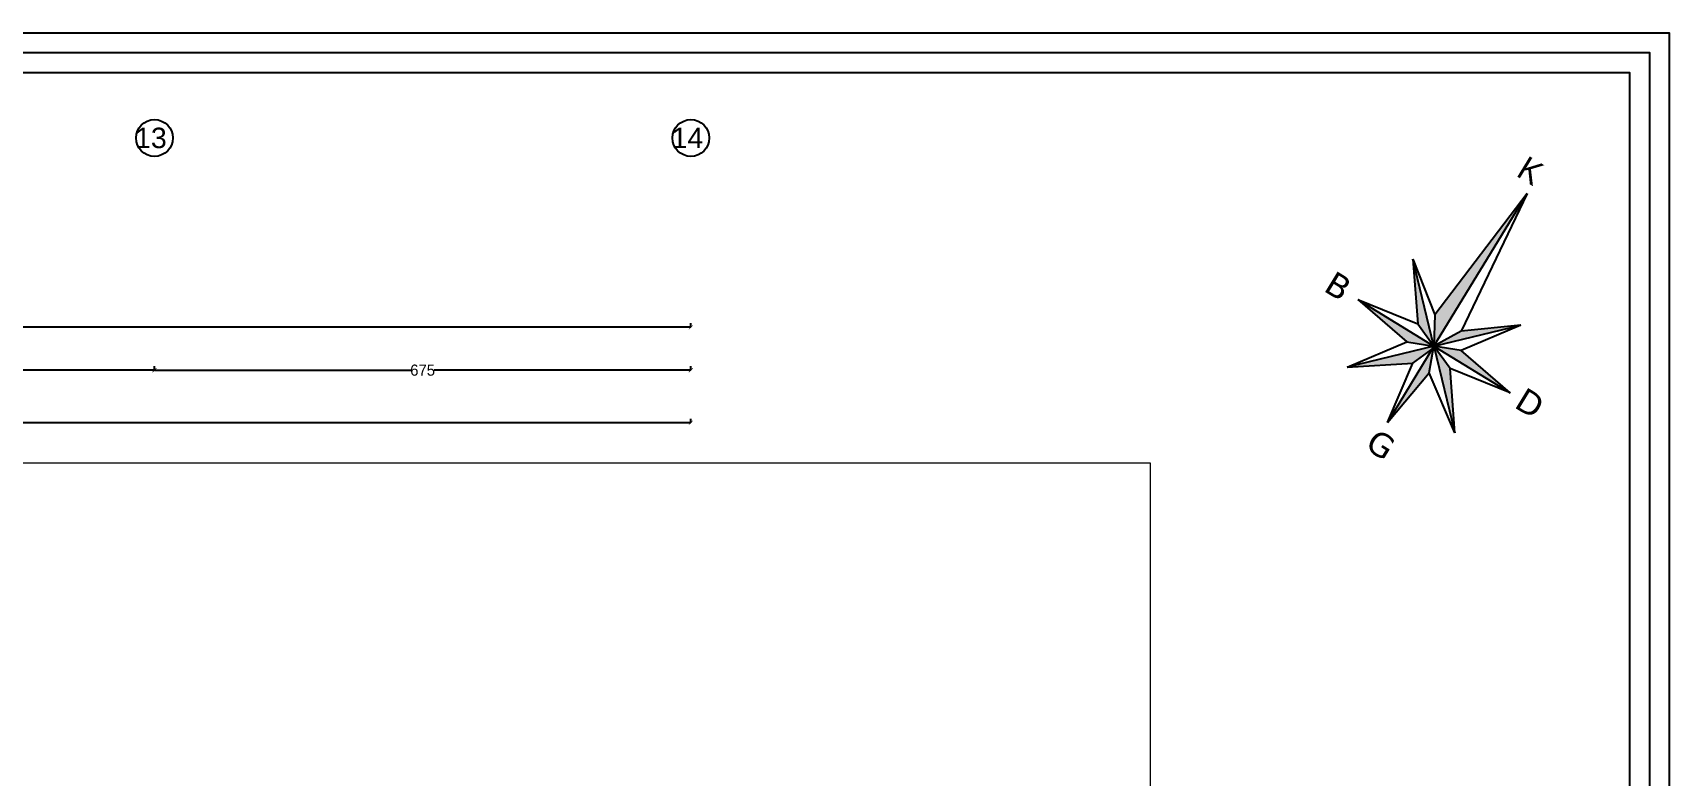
# Model space of a CAD drawing. Header units: millimetres. Extents: x 11848 to 21447, y 11375 to 20030.
# Drawn here: x 18167 to 20226, y 19095 to 20030 of the extents above; entities that cross this region are included whole.
import ezdxf

# ---------------------------------------------------------------- set-up
doc = ezdxf.new("R2010")
doc.units = ezdxf.units.MM
for name, color, linetype in [('CZM YAZI', 40, 'Continuous'), ('CZM ÖLÇÜ', 142, 'Continuous'), ('TARAMA', 9, 'Continuous'), ('WALL', 1, 'Continuous'), ('YAZI', 4, 'Continuous')]:
    doc.layers.add(name, color=color, linetype=linetype)
doc.layers.add('KAPI-PENCERE', color=140, linetype='Continuous', lineweight=18)
doc.styles.add('dış ölçü', font='BASKVILL.TTF')
doc.styles.get("Standard").update_dxf_attribs({"font": 'arial.ttf'})
doc.dimstyles.new('dış ölçü', dxfattribs={"dimtxt": 14, "dimasz": 5, "dimexe": 5, "dimexo": 5, "dimgap": 0.09, "dimtad": 0, "dimdec": 0, "dimzin": 0, "dimdsep": 46, "dimtxsty": 'dış ölçü', "dimblk": 'ARCHTICK', "dimcen": 0, "dimadec": 0, "dimazin": 0, "dimtfac": 1, "dimtdec": 0, "dimtix": 1, "dimtofl": 0, "dimtmove": 0, "dimatfit": 3, "dimldrblk": 'ARCHTICK', "dimfxl": 5, "dimfxlon": 1, "dimtolj": 1, "dimtzin": 0, "dimarcsym": 0})

# ---------------------------------------------------------------- blocks, each defined once
blk = doc.blocks.new('DSFSFSFFSF')
at = {"layer": 'YAZI'}
for points in [[(70404.7, 82998.6), (77154.7, 82998.6), (77154.7, 78498.6), (70404.7, 78498.6)], [(70429.7, 82973.6), (77129.7, 82973.6), (77129.7, 78523.6), (70429.7, 78523.6)], [(70454.7, 82948.6), (77104.7, 82948.6), (77104.7, 78548.6), (70454.7, 78548.6)]]:
    blk.add_lwpolyline(points, close=True, dxfattribs=at)
blk = doc.blocks.new('_ArchTick')
at = {"color": 0, "linetype": 'ByBlock', "const_width": 0.15}
blk.add_lwpolyline([(-0.5, -0.5), (0.5, 0.5)], dxfattribs=at)
blk = doc.blocks.new('*D382')
at = {"layer": 'CZM ÖLÇÜ', "color": 0, "lineweight": -2, "transparency": 16777216}
for p, q in [((17650.2, 19605.4), (17650.2, 19610.4)), ((18320.2, 19605.4), (18320.2, 19610.4)), ((17650.2, 19605.4), (17970.4, 19605.4)), ((18320.2, 19605.4), (18000, 19605.4))]:
    blk.add_line(p, q, dxfattribs=at)
at = {"layer": 'Defpoints', "color": 0, "transparency": 16777216}
for p in [(17650.2, 19605.4), (18320.2, 19605.4), (18320.2, 19605.4)]:
    blk.add_point(p, dxfattribs=at)
at = {"layer": 'CZM ÖLÇÜ', "color": 0, "lineweight": -2, "transparency": 16777216, "xscale": 5, "yscale": 5, "zscale": 5, "rotation": 180}
blk.add_blockref('_ArchTick', (17650.2, 19605.4), dxfattribs=at)
at = {"layer": 'CZM ÖLÇÜ', "color": 0, "lineweight": -2, "transparency": 16777216, "xscale": 5, "yscale": 5, "zscale": 5}
blk.add_blockref('_ArchTick', (18320.2, 19605.4), dxfattribs=at)
at = {"layer": 'CZM ÖLÇÜ', "color": 0, "transparency": 16777216, "insert": (17985.2, 19605.4), "char_height": 14, "attachment_point": 5, "style": 'dış ölçü'}
blk.add_mtext('\\A1;670', dxfattribs=at)
blk = doc.blocks.new('*D383')
at = {"layer": 'CZM ÖLÇÜ', "color": 0, "lineweight": -2, "transparency": 16777216}
for p, q in [((18320.2, 19605.4), (18320.2, 19610.4)), ((18995.2, 19605.4), (18995.2, 19610.4)), ((18320.2, 19605.4), (18643.1, 19605.4)), ((18995.2, 19605.4), (18672.4, 19605.4))]:
    blk.add_line(p, q, dxfattribs=at)
at = {"layer": 'Defpoints', "color": 0, "transparency": 16777216}
for p in [(18320.2, 19605.4), (18995.2, 19605.4), (18995.2, 19605.4)]:
    blk.add_point(p, dxfattribs=at)
at = {"layer": 'CZM ÖLÇÜ', "color": 0, "lineweight": -2, "transparency": 16777216, "xscale": 5, "yscale": 5, "zscale": 5, "rotation": 180}
blk.add_blockref('_ArchTick', (18320.2, 19605.4), dxfattribs=at)
at = {"layer": 'CZM ÖLÇÜ', "color": 0, "lineweight": -2, "transparency": 16777216, "xscale": 5, "yscale": 5, "zscale": 5}
blk.add_blockref('_ArchTick', (18995.2, 19605.4), dxfattribs=at)
at = {"layer": 'CZM ÖLÇÜ', "color": 0, "transparency": 16777216, "insert": (18657.7, 19605.4), "char_height": 14, "attachment_point": 5, "style": 'dış ölçü'}
blk.add_mtext('\\A1;675', dxfattribs=at)
blk = doc.blocks.new('*D387')
at = {"layer": 'CZM ÖLÇÜ', "color": 0, "lineweight": -2, "transparency": 16777216}
for p, q in [((14770.2, 19659.4), (14770.2, 19664.4)), ((14770.2, 19659.4), (16862.8, 19659.4)), ((18995.2, 19659.4), (16902.6, 19659.4)), ((18995.2, 19659.4), (18995.2, 19664.4))]:
    blk.add_line(p, q, dxfattribs=at)
at = {"layer": 'Defpoints', "color": 0, "transparency": 16777216}
for p in [(14770.2, 19659.4), (18995.2, 19659.4), (18995.2, 19659.4)]:
    blk.add_point(p, dxfattribs=at)
at = {"layer": 'CZM ÖLÇÜ', "color": 0, "lineweight": -2, "transparency": 16777216, "xscale": 5, "yscale": 5, "zscale": 5, "rotation": 180}
blk.add_blockref('_ArchTick', (14770.2, 19659.4), dxfattribs=at)
at = {"layer": 'CZM ÖLÇÜ', "color": 0, "lineweight": -2, "transparency": 16777216, "xscale": 5, "yscale": 5, "zscale": 5}
blk.add_blockref('_ArchTick', (18995.2, 19659.4), dxfattribs=at)
at = {"layer": 'CZM ÖLÇÜ', "color": 0, "transparency": 16777216, "insert": (16882.7, 19659.4), "char_height": 14, "attachment_point": 5, "style": 'dış ölçü'}
blk.add_mtext('\\A1;4225', dxfattribs=at)
blk = doc.blocks.new('*D434')
at = {"layer": 'CZM ÖLÇÜ', "color": 0, "lineweight": -2, "transparency": 16777216}
for p, q in [((16895.2, 19539.4), (16895.2, 19544.4)), ((18995.2, 19539.4), (18995.2, 19544.4)), ((16895.2, 19539.4), (17925.2, 19539.4)), ((18995.2, 19539.4), (17965.2, 19539.4))]:
    blk.add_line(p, q, dxfattribs=at)
at = {"layer": 'Defpoints', "color": 0, "transparency": 16777216}
for p in [(16895.2, 19539.4), (18995.2, 19539.4), (18995.2, 19539.4)]:
    blk.add_point(p, dxfattribs=at)
at = {"layer": 'CZM ÖLÇÜ', "color": 0, "lineweight": -2, "transparency": 16777216, "xscale": 5, "yscale": 5, "zscale": 5, "rotation": 180}
blk.add_blockref('_ArchTick', (16895.2, 19539.4), dxfattribs=at)
at = {"layer": 'CZM ÖLÇÜ', "color": 0, "lineweight": -2, "transparency": 16777216, "xscale": 5, "yscale": 5, "zscale": 5}
blk.add_blockref('_ArchTick', (18995.2, 19539.4), dxfattribs=at)
at = {"layer": 'CZM ÖLÇÜ', "color": 0, "transparency": 16777216, "insert": (17945.2, 19539.4), "char_height": 14, "attachment_point": 5, "style": 'dış ölçü'}
blk.add_mtext('\\A1;2100', dxfattribs=at)

msp = doc.modelspace()

# ---------------------------------------------------------------- hatches: boundary and pattern name
at = {"layer": 'TARAMA'}
msp.add_hatch(color=256, dxfattribs=at).paths.add_polyline_path([(20047.649, 19827.794), (19931.265, 19674.931), (19930.38, 19635.771)])
h = msp.add_hatch(color=256, dxfattribs=at)
h.paths.add_polyline_path([(19930.38, 19635.771), (20039.731, 19662.201), (19964.813, 19654.443)])
h.paths.add_polyline_path([(19909.973, 19663.769), (19930.38, 19635.771), (19903.95, 19745.122)])
h.paths.add_polyline_path([(19834.368, 19694.406), (19896.152, 19641.138), (19930.38, 19635.771)])
h.paths.add_polyline_path([(19903.855, 19614.444), (19928.186, 19632.179), (19930.38, 19635.771), (19821.028, 19609.341)])
h.paths.add_polyline_path([(19871.745, 19539.759), (19924.317, 19602.309), (19929.964, 19633.474), (19928.186, 19632.179)])
h.paths.add_polyline_path([(19956.809, 19526.42), (19950.787, 19607.773), (19931.328, 19634.469), (19930.789, 19634.076)])
h.paths.add_polyline_path([(20026.391, 19577.136), (19964.607, 19630.403), (19930.38, 19635.771)])

# ---------------------------------------------------------------- linework, layer by layer
at = {"layer": 'CZM YAZI'}
for centre in [(18320.218, 19897.589), (18320.218, 19897.589), (18995.218, 19897.589), (18995.218, 19897.589)]:
    msp.add_circle(centre, 23.162, dxfattribs=at)
at = {"layer": 'KAPI-PENCERE'}
for p, q in [((14770.218, 19488.763), (19573.299, 19488.763)), ((19573.299, 19488.763), (19573.299, 18958.463))]:
    msp.add_line(p, q, dxfattribs=at)
at = {"layer": 'WALL'}
for p, q in [((19930.38, 19635.771), (20047.649, 19827.794)), ((20047.649, 19827.794), (19931.265, 19674.931)), ((20047.649, 19827.794), (19964.813, 19654.443)), ((19903.95, 19745.122), (19909.973, 19663.769)), ((19930.38, 19635.771), (19903.95, 19745.122)), ((19903.95, 19745.122), (19931.265, 19674.931)), ((19834.368, 19694.406), (19896.152, 19641.138)), ((19834.368, 19694.406), (19909.973, 19663.769)), ((19834.368, 19694.406), (19930.38, 19635.771)), ((19931.265, 19674.931), (19930.38, 19635.771)), ((19909.973, 19663.769), (19930.38, 19635.771)), ((19930.38, 19635.771), (20039.731, 19662.201)), ((19964.813, 19654.443), (19930.38, 19635.771)), ((20039.731, 19662.201), (19964.607, 19630.403)), ((20039.731, 19662.201), (19964.813, 19654.443)), ((19821.028, 19609.341), (19896.152, 19641.138)), ((19930.38, 19635.771), (19821.028, 19609.341)), ((19930.38, 19635.771), (19871.745, 19539.759)), ((19896.152, 19641.138), (19930.38, 19635.771)), ((19903.855, 19614.444), (19931.328, 19634.469)), ((19924.317, 19602.309), (19930.38, 19635.771)), ((19950.787, 19607.773), (19930.38, 19635.771)), ((19964.607, 19630.403), (19930.38, 19635.771)), ((19930.38, 19635.771), (20026.391, 19577.136)), ((19930.38, 19635.771), (19956.809, 19526.42)), ((20026.391, 19577.136), (19964.607, 19630.403)), ((19821.028, 19609.341), (19903.855, 19614.444)), ((19871.745, 19539.759), (19903.855, 19614.444)), ((20026.391, 19577.136), (19950.787, 19607.773)), ((19956.809, 19526.42), (19950.787, 19607.773)), ((19871.745, 19539.759), (19924.317, 19602.309)), ((19956.809, 19526.42), (19924.317, 19602.309))]:
    msp.add_line(p, q, dxfattribs=at)

# ---------------------------------------------------------------- block references
msp.add_blockref('DSFSFSFFSF', (-56928.251, -62968.536))

# ---------------------------------------------------------------- texts
at = {"layer": 'CZM YAZI', "char_height": 25.73885, "attachment_point": 3}
for s, insert in [('{\\fArial|b0|i0|c162|p34;13}', (18335.725, 19910.58)), ('{\\fArial|b0|i0|c162|p34;13}', (18335.725, 19910.58)), ('{\\fArial|b0|i0|c162|p34;14}', (19010.869, 19910.58)), ('{\\fArial|b0|i0|c162|p34;14}', (19010.869, 19910.58))]:
    msp.add_mtext_dynamic_manual_height_columns(s, width=58.8372, gutter_width=1, heights=[0], dxfattribs=dict(at, insert=insert))
at = {"layer": 'WALL', "char_height": 30, "width": 128.814, "attachment_point": 1, "rotation": 328.58748}
for s, insert in [('\\fVineta BT|b0|i0|c0|p82;K', (20048.174, 19876.216)), ('\\fVerdana|b0|i0|c0|p34;B', (19805.604, 19731.561)), ('\\fVerdana|b0|i0|c0|p34;D', (20045.442, 19585.091)), ('\\fVerdana|b0|i0|c0|p34;G', (19857.837, 19532.862))]:
    msp.add_mtext(s, dxfattribs=dict(at, insert=insert))

# ---------------------------------------------------------------- dimensions: what is measured, and where the dimension line sits
at = {"layer": 'CZM ÖLÇÜ'}
dim = msp.add_aligned_dim(p1=(14770.218, 19659.356), p2=(18995.218, 19659.356), distance=0, dimstyle='dış ölçü', override={"dimtmove": 1}, dxfattribs=at)
dim.commit()
dim.dimension.update_dxf_attribs({"geometry": '*D387', "text_midpoint": (16882.718, 19659.356)})
for base, p1, p2, picture, middle in [((18320.218, 19605.364), (17650.218, 19605.364), (18320.218, 19605.364), '*D382', (17985.218, 19605.364)), ((18995.218, 19605.364), (18320.218, 19605.364), (18995.218, 19605.364), '*D383', (18657.718, 19605.364)), ((18995.218, 19539.39), (16895.218, 19539.39), (18995.218, 19539.39), '*D434', (17945.218, 19539.39))]:
    dim = msp.add_linear_dim(base=base, p1=p1, p2=p2, angle=180, dimstyle='dış ölçü', override={"dimtmove": 1}, dxfattribs=at)
    dim.commit()
    dim.dimension.update_dxf_attribs({"geometry": picture, "text_midpoint": middle})

doc.saveas('drawing.dxf')
